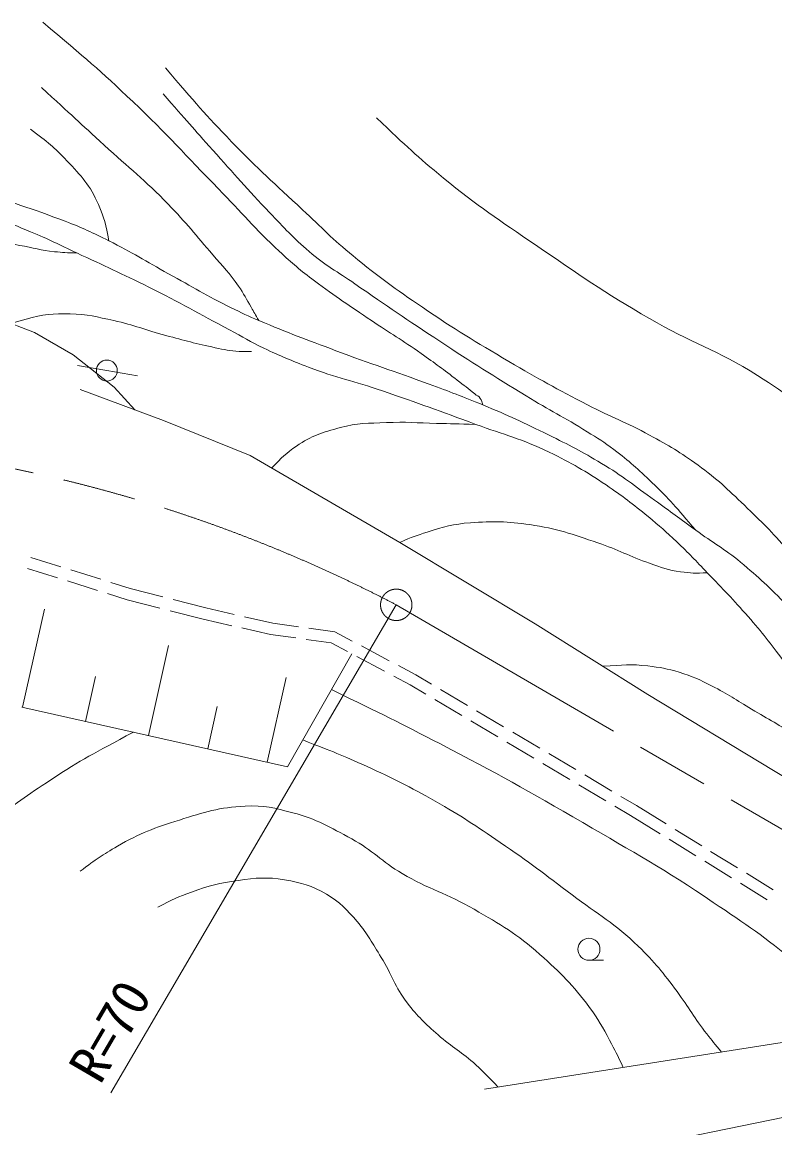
# Model space of a CAD drawing. Units: millimetres, scale not verified. Extents: x 40000 to 680000, y 20000 to 380000.
# Drawn here: x 459034 to 494974, y 266820 to 319639 of the extents above; entities that cross this region are included whole.
import ezdxf
from ezdxf.enums import TextEntityAlignment as Align

# ---------------------------------------------------------------- set-up
doc = ezdxf.new("R2010")
doc.units = ezdxf.units.MM
doc.header["$LTSCALE"] = 1000
doc.linetypes.add('CHAIN', pattern=[18.5, 12, -1.5, 3.5, -1.5])
for name, color, linetype, lineweight in [('M-BMK', 2, 'CHAIN', 13), ('M-STR-HTXT', 7, 'Continuous', 13), ('M-WORK', 1, 'Continuous', 13)]:
    doc.layers.add(name, color=color, linetype=linetype, lineweight=lineweight)
doc.styles.add('ＭＳ ゴシック', font='')
doc.styles.get('ＭＳ ゴシック').set_extended_font_data('MS Gothic')

msp = doc.modelspace()

# ---------------------------------------------------------------- linework, layer by layer
at = {"layer": 'M-BMK'}
msp.add_line((476897, 291804), (498334, 279323), dxfattribs=at)
msp.add_circle((476897, 291804), 750, dxfattribs=at)
msp.add_arc((444526, 229739), 70000, 62.45474, 125.72647, dxfattribs=at)
at = {"layer": 'M-STR-HTXT'}
msp.add_line((476897, 291804), (463275, 268492), dxfattribs=at)
at = {"layer": 'M-WORK'}
for p, q in [((457769, 305529), (459633, 304809)), ((459633, 304809), (461472, 303744)), ((461472, 303744), (463431, 302202)), ((461677, 303243), (463080, 302994)), ((463080, 302994), (464537, 302745)), ((463431, 302202), (464422, 301119)), ((461809, 302087), (465788, 300613)), ((465788, 300613), (469926, 298944)), ((469926, 298944), (477066, 294788)), ((477066, 294788), (483530, 290898)), ((459446, 294072), (460877, 293622)), ((459290, 293544), (460721, 293095)), ((461354, 293473), (462785, 293023)), ((461198, 292945), (462629, 292496)), ((463262, 292873), (464197, 292580)), ((463106, 292346), (464046, 292050)), ((464197, 292580), (465757, 292180)), ((459054, 286910), (460104, 291592)), ((464046, 292050), (465617, 291648)), ((466241, 292056), (467802, 291656)), ((467802, 291656), (469157, 291347)), ((466101, 291524), (467673, 291121)), ((467673, 291121), (469043, 290809)), ((469644, 291236), (470999, 290928)), ((469530, 290698), (470900, 290386)), ((470999, 290928), (472234, 290758)), ((472729, 290689), (473965, 290519)), ((473965, 290519), (474797, 290076)), ((483530, 290898), (488912, 287524)), ((470900, 290386), (472099, 290221)), ((472594, 290153), (473793, 289988)), ((473793, 289988), (474576, 289571)), ((465064, 285562), (466027, 289856)), ((474776, 289465), (471705, 284073)), ((475239, 289842), (476563, 289137)), ((475018, 289336), (476342, 288631)), ((476783, 288396), (477567, 287980)), ((477004, 288902), (477837, 288459)), ((477837, 288459), (478585, 288015)), ((462059, 286236), (462541, 288383)), ((470729, 284292), (471637, 288338)), ((477567, 287980), (478308, 287540)), ((479015, 287760), (480305, 286994)), ((488912, 287524), (494915, 283883)), ((471705, 284073), (459015, 286919)), ((467897, 284927), (468350, 286950)), ((478738, 287284), (480028, 286519)), ((480735, 286739), (482025, 285973)), ((480458, 286264), (481748, 285498)), ((482178, 285243), (483468, 284478)), ((482455, 285718), (483745, 284953)), ((484175, 284698), (485465, 283932)), ((483898, 284222), (485188, 283457)), ((485895, 283677), (487185, 282911)), ((494915, 283883), (501771, 279780)), ((485618, 283202), (486908, 282436)), ((487615, 282656), (488364, 282212)), ((487338, 282181), (488079, 281741)), ((488364, 282212), (489780, 281339)), ((488079, 281741), (489498, 280867)), ((490206, 281077), (491483, 280290)), ((489924, 280605), (491201, 279818)), ((491908, 280028), (493185, 279241)), ((491626, 279556), (492903, 278769)), ((493611, 278979), (494888, 278192)), ((493329, 278506), (494606, 277719)), ((486098, 274827), (486798, 274827)), ((481113, 268675), (496218, 271033)), ((484862, 265178), (496660, 267576))]:
    msp.add_line(p, q, dxfattribs=at)
for centre, radius in [((463080, 302994), 500), ((486098, 275352), 525)]:
    msp.add_circle(centre, radius, dxfattribs=at)
for points, knots in [([(460017, 319639), (462116, 317871), (462701, 317376), (464333, 315829), (465983, 314265), (466821, 313300), (468409, 311673), (469545, 310510), (470121, 309796), (471313, 308690), (471941, 308107), (472306, 307792), (472991, 307278), (474026, 306501), (474639, 306113), (475709, 305386), (476628, 304762), (477173, 304457), (478080, 303814), (478766, 303328), (479146, 303049), (479811, 302536), (480139, 302283), (480318, 302137), (480642, 301880), (480747, 301797), (480834, 301777), (480911, 301667), (480984, 301563), (480998, 301494), (481023, 301360)], [0, 0, 0, 0, 1, 1, 1, 2, 2, 2, 3, 3, 3, 4, 4, 4, 5, 5, 5, 6, 6, 6, 7, 7, 7, 8, 8, 8, 9, 9, 9, 10, 10, 10, 10]), ([(465874, 317453), (467339, 315739), (467750, 315258), (469035, 313928), (470309, 312610), (471080, 311929), (472419, 310678), (473355, 309803), (473852, 309279), (474843, 308467), (476086, 307448), (476820, 306923), (478146, 306016), (479717, 304941), (480637, 304398), (482276, 303431), (483720, 302579), (484546, 302130), (486032, 301353), (487170, 300758), (487866, 300539), (488989, 299915), (489921, 299397), (490446, 299105), (491307, 298476), (492230, 297802), (492694, 297351), (493518, 296558), (494351, 295757), (494825, 295311), (495569, 294427), (496689, 293097), (497218, 292269), (498154, 290804), (498828, 289747), (499104, 289095), (499725, 288006), (500221, 287140), (500379, 286867), (501004, 285795)], [0, 0, 0, 0, 1, 1, 1, 2, 2, 2, 3, 3, 3, 4, 4, 4, 5, 5, 5, 6, 6, 6, 7, 7, 7, 8, 8, 8, 9, 9, 9, 10, 10, 10, 11, 11, 11, 12, 12, 12, 13, 13, 13, 13]), ([(459954, 316514), (461417, 315176), (461785, 314839), (462955, 313762), (464150, 312661), (464882, 312107), (466010, 310938), (466883, 310032), (467329, 309483), (468141, 308522), (468628, 307946), (468946, 307656), (469367, 307030), (469624, 306648), (469737, 306415), (469970, 306018), (470116, 305770), (470162, 305692), (470340, 305383)], [0, 0, 0, 0, 1, 1, 1, 2, 2, 2, 3, 3, 3, 4, 4, 4, 5, 5, 5, 6, 6, 6, 6]), ([(465762, 316219), (466905, 314908), (467199, 314572), (468133, 313528), (469184, 312353), (469757, 311680), (470850, 310545), (471570, 309797), (471948, 309348), (472742, 308680), (473541, 308006), (474067, 307729), (474926, 307135), (476497, 306047), (477376, 305436), (478976, 304391), (480573, 303347), (481479, 302778), (483105, 301780), (484226, 301092), (484894, 300772), (486009, 300075), (486518, 299756), (486808, 299583), (487288, 299222), (488037, 298660), (488420, 298295), (489099, 297650), (489978, 296816), (490250, 296476), (491200, 295366)], [0, 0, 0, 0, 1, 1, 1, 2, 2, 2, 3, 3, 3, 4, 4, 4, 5, 5, 5, 6, 6, 6, 7, 7, 7, 8, 8, 8, 9, 9, 9, 10, 10, 10, 10]), ([(475959, 315067), (477422, 313659), (477860, 313260), (479155, 312190), (480792, 310837), (481802, 310196), (483551, 308993), (485634, 307560), (486805, 306756), (488986, 305476), (490949, 304324), (492227, 303991), (494141, 302759), (495624, 301804), (496460, 301255), (497777, 300081), (498611, 299339), (498966, 298808), (499695, 297963), (500972, 296486), (501768, 295711), (502852, 294087), (504021, 292337), (504548, 291273), (505530, 289412), (506546, 287485), (506943, 286320), (507927, 284377), (508619, 283012), (508945, 282204), (509806, 280940), (510334, 280164), (510725, 279788), (511431, 279168), (511956, 278707), (512424, 278692), (512976, 278263), (513300, 278011), (513422, 277910), (513764, 277570)], [0, 0, 0, 0, 1, 1, 1, 2, 2, 2, 3, 3, 3, 4, 4, 4, 5, 5, 5, 6, 6, 6, 7, 7, 7, 8, 8, 8, 9, 9, 9, 10, 10, 10, 11, 11, 11, 12, 12, 12, 13, 13, 13, 13]), ([(418950, 314574), (421994, 314488), (422781, 314466), (425237, 314440), (427610, 314416), (428939, 314450), (431311, 314440), (433684, 314431), (435014, 314468), (437385, 314387), (438989, 314333), (439887, 314287), (441488, 314174), (442311, 314116), (442771, 314067), (443593, 313988), (444666, 313883), (445269, 313839), (446337, 313695), (447915, 313480), (448794, 313324), (450359, 313029), (451491, 312815), (452115, 312647), (453237, 312389), (454634, 312067), (455426, 311922), (456807, 311537), (458506, 311063), (459446, 310748), (461096, 310125), (461928, 309810), (462375, 309584), (463174, 309192), (464315, 308632), (464909, 308231), (466024, 307620), (467188, 306983), (467817, 306581), (469008, 305995), (469522, 305743), (469812, 305605), (470340, 305383), (471762, 304785), (472573, 304487), (474016, 303944), (475745, 303294), (476734, 302987), (478465, 302346), (479469, 301974), (480034, 301769), (481023, 301360), (482271, 300844), (482955, 300518), (484167, 299921), (485173, 299425), (485736, 299142), (486697, 298563), (487728, 297941), (488247, 297502), (489228, 296804), (490005, 296252), (490426, 295923), (491200, 295366), (492029, 294768), (492541, 294496), (493331, 293847), (494241, 293099), (494712, 292632), (495542, 291796), (496486, 290844), (496976, 290273), (497860, 289265), (498678, 288332), (499072, 287754), (499911, 286841), (500384, 286326), (500659, 286046), (501163, 285562), (502104, 284659), (502597, 284112), (503614, 283297), (504381, 282683), (504831, 282365), (505639, 281806), (506806, 280997), (507444, 280514), (508676, 279807), (509843, 279138), (510525, 278806), (511766, 278289), (512532, 277970), (512978, 277833), (513764, 277570), (515078, 277130), (515811, 276870), (517148, 276504), (518487, 276137), (519244, 275946), (520611, 275705), (521572, 275535), (522117, 275478), (523089, 275385), (524261, 275273), (524922, 275251), (526099, 275199), (527867, 275119), (528858, 275064), (530628, 275065), (531846, 275067), (532528, 275108), (533745, 275145), (534931, 275182), (535306, 275196), (536782, 275252)], [0, 0, 0, 0, 1, 1, 1, 2, 2, 2, 3, 3, 3, 4, 4, 4, 5, 5, 5, 6, 6, 6, 7, 7, 7, 8, 8, 8, 9, 9, 9, 10, 10, 10, 11, 11, 11, 12, 12, 12, 13, 13, 13, 14, 14, 14, 15, 15, 15, 16, 16, 16, 17, 17, 17, 18, 18, 18, 19, 19, 19, 20, 20, 20, 21, 21, 21, 22, 22, 22, 23, 23, 23, 24, 24, 24, 25, 25, 25, 26, 26, 26, 27, 27, 27, 28, 28, 28, 29, 29, 29, 30, 30, 30, 31, 31, 31, 32, 32, 32, 33, 33, 33, 34, 34, 34, 35, 35, 35, 36, 36, 36, 37, 37, 37, 38, 38, 38, 38]), ([(459430, 314526), (460269, 313900), (460556, 313674), (461170, 313017), (461859, 312280), (462283, 311849), (462680, 310921), (462956, 310275), (463040, 309973), (463174, 309192)], [0, 0, 0, 0, 1, 1, 1, 2, 2, 2, 3, 3, 3, 3]), ([(417382, 313887), (420083, 313861), (420759, 313854), (422923, 313833), (426385, 313800), (428324, 313727), (431786, 313745), (433576, 313753), (434578, 313830), (436368, 313851), (436978, 313858), (437320, 313867), (437931, 313851), (439218, 313817), (439935, 313715), (441216, 313585), (442060, 313499), (442528, 313412), (443365, 313283), (444583, 313095), (445261, 312967), (446474, 312750), (447676, 312535), (448345, 312389), (449546, 312164), (451155, 311862), (452063, 311727), (453667, 311400), (454699, 311190), (455282, 311084), (456295, 310796), (457556, 310438), (458225, 310118), (459439, 309624), (460316, 309267), (460783, 309012), (461641, 308612), (462991, 307982), (463754, 307644), (465087, 306978), (466611, 306216), (467436, 305735), (468941, 304935), (469579, 304596), (469921, 304375), (470575, 304065), (471392, 303678), (471860, 303481), (472706, 303159), (474061, 302644), (474868, 302491), (476240, 302023), (477991, 301426), (478963, 301065), (480698, 300424), (482070, 299918), (482883, 299734), (484197, 299092), (485297, 298555), (485899, 298213), (486914, 297529), (487728, 296981), (488162, 296640), (488921, 296020), (489473, 295569), (489771, 295302), (490289, 294812), (490877, 294256), (491185, 293922), (491745, 293338), (492520, 292530), (492962, 292085), (493699, 291242), (494387, 290454), (494742, 289985), (495368, 289146), (496160, 288085), (496478, 287402), (497269, 286340), (497702, 285758), (497919, 285406), (498423, 284884), (499169, 284110), (499610, 283697), (500430, 283001), (500870, 282628), (501116, 282415), (501584, 282078), (502417, 281479), (502860, 281096), (503769, 280621), (504625, 280174), (505139, 279994), (506024, 279609), (507461, 278984), (508276, 278657), (509719, 278046), (510947, 277526), (511605, 277158), (512862, 276714), (514210, 276238), (514995, 276060), (516379, 275702), (517900, 275307), (518760, 275109), (520304, 274814), (522152, 274460), (523191, 274251), (525064, 274068), (526751, 273902), (527703, 273886), (529397, 273819), (531992, 273717), (532857, 273748), (536045, 273786)], [0, 0, 0, 0, 1, 1, 1, 2, 2, 2, 3, 3, 3, 4, 4, 4, 5, 5, 5, 6, 6, 6, 7, 7, 7, 8, 8, 8, 9, 9, 9, 10, 10, 10, 11, 11, 11, 12, 12, 12, 13, 13, 13, 14, 14, 14, 15, 15, 15, 16, 16, 16, 17, 17, 17, 18, 18, 18, 19, 19, 19, 20, 20, 20, 21, 21, 21, 22, 22, 22, 23, 23, 23, 24, 24, 24, 25, 25, 25, 26, 26, 26, 27, 27, 27, 28, 28, 28, 29, 29, 29, 30, 30, 30, 31, 31, 31, 32, 32, 32, 33, 33, 33, 34, 34, 34, 35, 35, 35, 36, 36, 36, 37, 37, 37, 38, 38, 38, 38]), ([(447941, 306829), (448349, 307100), (448470, 307171), (448818, 307377), (449534, 307800), (449957, 308002), (450718, 308336), (451443, 308654), (451870, 308794), (452636, 308993), (453487, 309214), (453980, 309298), (454856, 309366), (455604, 309423), (456028, 309375), (456775, 309312), (457621, 309242), (458086, 309118), (458924, 308975), (459570, 308864), (459923, 308738), (460575, 308673), (460990, 308632), (461140, 308621), (461641, 308612)], [0, 0, 0, 0, 1, 1, 1, 2, 2, 2, 3, 3, 3, 4, 4, 4, 5, 5, 5, 6, 6, 6, 7, 7, 7, 8, 8, 8, 8]), ([(455995, 303920), (456329, 304207), (456464, 304288), (456783, 304495), (457646, 305054), (458245, 305176), (459234, 305454), (460028, 305677), (460506, 305717), (461330, 305703), (462151, 305688), (462606, 305557), (463408, 305383), (464395, 305168), (464919, 304935), (465895, 304672), (466813, 304425), (467326, 304282), (468257, 304086), (468696, 303994), (468944, 303928), (469393, 303909), (469622, 303899), (469707, 303895), (469979, 303909)], [0, 0, 0, 0, 1, 1, 1, 2, 2, 2, 3, 3, 3, 4, 4, 4, 5, 5, 5, 6, 6, 6, 7, 7, 7, 8, 8, 8, 8]), ([(470960, 298342), (471430, 298857), (471631, 299037), (472136, 299389), (472860, 299892), (473366, 300030), (474214, 300268), (475051, 300502), (475558, 300463), (476425, 300508), (477357, 300556), (477881, 300492), (478814, 300472), (479550, 300457), (479783, 300451), (480698, 300424)], [0, 0, 0, 0, 1, 1, 1, 2, 2, 2, 3, 3, 3, 4, 4, 4, 5, 5, 5, 5]), ([(477066, 294788), (477664, 295045), (477854, 295114), (478375, 295279), (479159, 295529), (479614, 295666), (480435, 295723), (481543, 295801), (482178, 295799), (483277, 295635), (484576, 295440), (485281, 295184), (486527, 294764), (487510, 294434), (488015, 294124), (488995, 293788), (489561, 293594), (489877, 293459), (490470, 293379), (490964, 293313), (491166, 293313), (491745, 293338)], [0, 0, 0, 0, 1, 1, 1, 2, 2, 2, 3, 3, 3, 4, 4, 4, 5, 5, 5, 6, 6, 6, 7, 7, 7, 7]), ([(486770, 288867), (487747, 288938), (488079, 288984), (488908, 288883), (489498, 288812), (489831, 288760), (490400, 288587), (491039, 288394), (491379, 288226), (491975, 287924), (492735, 287539), (493126, 287259), (493857, 286823), (494696, 286324), (495189, 286080), (495992, 285524), (496442, 285211), (496650, 284978), (497069, 284624), (497849, 283965), (498282, 283592), (499052, 282922), (500003, 282094), (500526, 281619), (501477, 280791), (502550, 279856), (502893, 279564), (504239, 278413)], [0, 0, 0, 0, 1, 1, 1, 2, 2, 2, 3, 3, 3, 4, 4, 4, 5, 5, 5, 6, 6, 6, 7, 7, 7, 8, 8, 8, 9, 9, 9, 9]), ([(473801, 287753), (476322, 286538), (476990, 286204), (479007, 285157), (481698, 283759), (483181, 282927), (485801, 281400), (488266, 279964), (489676, 279197), (492034, 277591), (493603, 276523), (494512, 275951), (495951, 274714), (496832, 273955), (497142, 273679), (498134, 272690)], [0, 0, 0, 0, 1, 1, 1, 2, 2, 2, 3, 3, 3, 4, 4, 4, 5, 5, 5, 5]), ([(457401, 281294), (458792, 282359), (459202, 282658), (460412, 283452), (461896, 284426), (462454, 284708), (464348, 285723)], [0, 0, 0, 0, 1, 1, 1, 2, 2, 2, 2]), ([(472431, 285349), (473892, 284788), (474302, 284626), (475471, 284094), (476781, 283498), (477503, 283132), (478757, 282424), (480009, 281718), (480676, 281262), (481865, 280453), (483236, 279520), (483969, 278947), (485293, 277949), (486540, 277008), (487331, 276584), (488454, 275498), (489253, 274724), (489632, 274220), (490301, 273331), (490882, 272559), (491123, 272065), (491722, 271306), (491993, 270963), (492084, 270845), (492432, 270442)], [0, 0, 0, 0, 1, 1, 1, 2, 2, 2, 3, 3, 3, 4, 4, 4, 5, 5, 5, 6, 6, 6, 7, 7, 7, 8, 8, 8, 8]), ([(461802, 279075), (462588, 279676), (462860, 279854), (463587, 280274), (464673, 280902), (465347, 281152), (466544, 281526), (467742, 281901), (468434, 282129), (469688, 282192), (470580, 282237), (471090, 282104), (471952, 281873), (473118, 281560), (473714, 281193), (474776, 280621), (475778, 280081), (476193, 279544), (477174, 278969), (478467, 278211), (479316, 278018), (480611, 277264), (481898, 276514), (482642, 276097), (483754, 275106), (484766, 274205), (485317, 273662), (486125, 272575), (486554, 271998), (486741, 271635), (487084, 271003), (487354, 270506), (487441, 270331), (487730, 269708)], [0, 0, 0, 0, 1, 1, 1, 2, 2, 2, 3, 3, 3, 4, 4, 4, 5, 5, 5, 6, 6, 6, 7, 7, 7, 8, 8, 8, 9, 9, 9, 10, 10, 10, 11, 11, 11, 11]), ([(465519, 277364), (466237, 277737), (466475, 277846), (467117, 278083), (467962, 278395), (468462, 278520), (469355, 278643), (470211, 278760), (470714, 278813), (471566, 278669), (472380, 278531), (472852, 278395), (473564, 277977), (474225, 277589), (474528, 277251), (475029, 276671), (475554, 276064), (475750, 275647), (476175, 274966), (476695, 274132), (476827, 273561), (477427, 272782), (477930, 272128), (478275, 271810), (478892, 271263), (479569, 270664), (480043, 270441), (480704, 269824), (481126, 269431), (481274, 269285), (481743, 268773)], [0, 0, 0, 0, 1, 1, 1, 2, 2, 2, 3, 3, 3, 4, 4, 4, 5, 5, 5, 6, 6, 6, 7, 7, 7, 8, 8, 8, 9, 9, 9, 10, 10, 10, 10])]:
    msp.add_open_spline(points, degree=3, knots=knots, dxfattribs=at)

# ---------------------------------------------------------------- texts
at = {"layer": 'M-STR-HTXT', "style": 'ＭＳ ゴシック'}
msp.add_text('R=70', height=1833, rotation=59.7, dxfattribs=at).set_placement((463226, 271449), align=Align.MIDDLE_CENTER)

doc.saveas('drawing.dxf')
